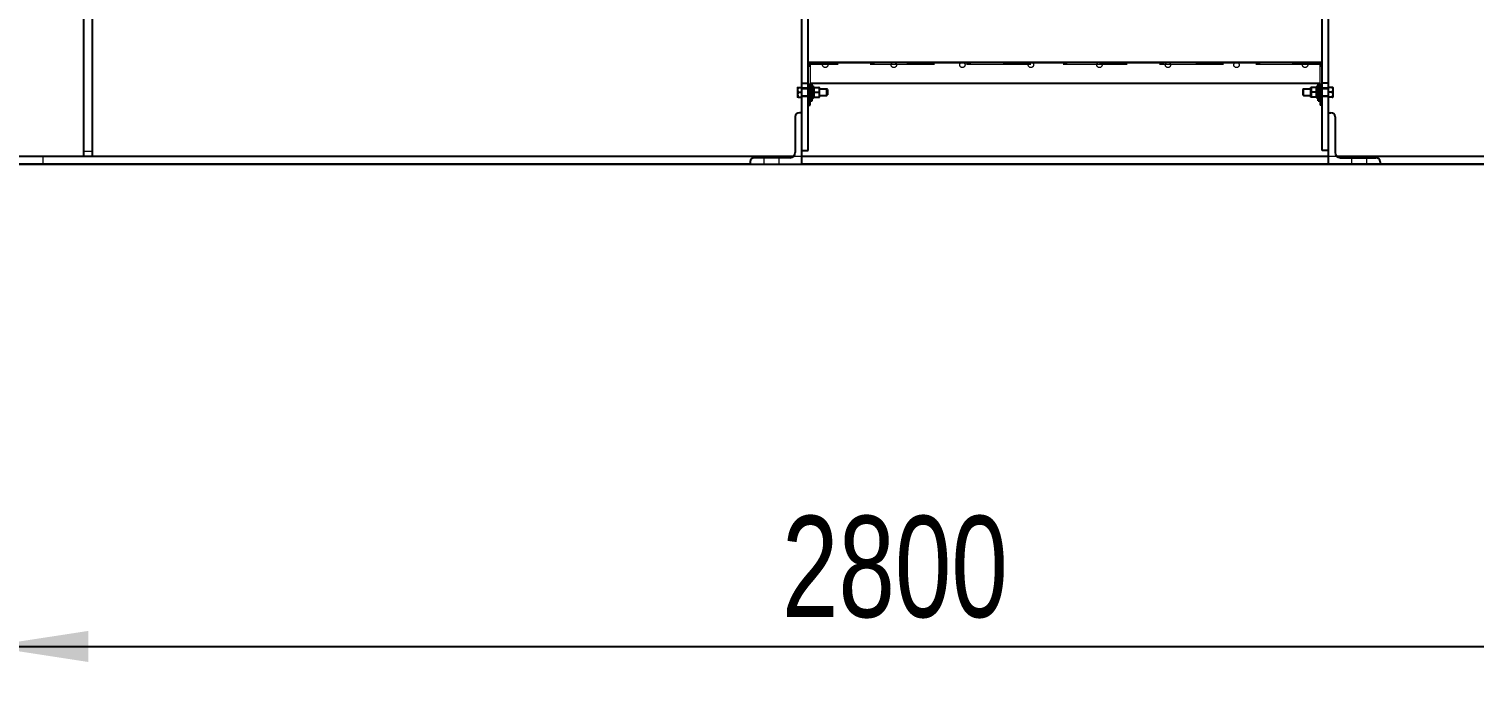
# Model space of a CAD drawing. Header units: millimetres. Extents: x 1293 to 41893, y 1011 to 26911.
# Drawn here: x 12355 to 13783, y 4182 to 4842 of the extents above; entities that cross this region are included whole.
import ezdxf

# ---------------------------------------------------------------- set-up
doc = ezdxf.new("R2010")
doc.units = ezdxf.units.MM
doc.header["$LTSCALE"] = 50
doc.linetypes.add('HIDDEN', pattern=[1.905, 1.27, -0.635])
doc.layers.add('CAPA_1', color=7, linetype='Continuous')
doc.layers.add('STRUC', color=4, linetype='Continuous')
doc.styles.add('SLDTEXTSTYLE0', font='TXT', dxfattribs={"width": 0.75})
doc.dimstyles.new('SLDDIMSTYLE0', dxfattribs={"dimtxt": 100, "dimasz": 100, "dimexe": 0, "dimexo": 0.0625, "dimgap": 25, "dimtad": 2, "dimdec": 0, "dimlfac": 1.5, "dimrnd": 1e-09, "dimzin": 12, "dimdsep": 46, "dimtxsty": 'SLDTEXTSTYLE0', "dimsah": 1, "dimcen": 0.09, "dimadec": 0, "dimazin": 3, "dimtfac": 1, "dimtdec": 0, "dimtofl": 0, "dimtmove": 0, "dimatfit": 3, "dimfxl": 1, "dimfrac": 2, "dimtolj": 1, "dimtzin": 12, "dimarcsym": 0})
doc.dimstyles.new('SLDDIMSTYLE1', dxfattribs={"dimtxt": 100, "dimasz": 100, "dimexe": 0, "dimexo": 0.0625, "dimgap": 25, "dimtad": 2, "dimdec": 4, "dimlfac": 75, "dimzin": 12, "dimdsep": 46, "dimtxsty": 'SLDTEXTSTYLE0', "dimsah": 1, "dimcen": 0.09, "dimadec": 0, "dimazin": 3, "dimtfac": 1, "dimtdec": 0, "dimtofl": 0, "dimtmove": 0, "dimatfit": 3, "dimfxl": 1, "dimfrac": 2, "dimtolj": 1, "dimtzin": 12, "dimarcsym": 0})

# ---------------------------------------------------------------- blocks, each defined once
blk = doc.blocks.new('_D_3')
at = {"layer": 'CAPA_1', "transparency": 16777216}
blk.add_arc((9899.3, 4708.5), 5214.3, 0, 13, dxfattribs=at)
for points in [[(14979.9, 5881.5), (14986.5, 5780.5), (15016.5, 5787.1)], [(15113.6, 4708.5), (15128, 4808.6), (15097.2, 4808.3)]]:
    blk.add_solid(points, dxfattribs=at)
at = {"layer": 'CAPA_1', "transparency": 16777216, "insert": (15196.8, 5413.3), "char_height": 100, "attachment_point": 1, "rotation": 276.5, "style": 'SLDTEXTSTYLE0'}
blk.add_mtext('13°', dxfattribs=at)
blk = doc.blocks.new('_D_5')
at = {"layer": 'CAPA_1', "transparency": 16777216}
for p, q in [((11574.4, 7831.2), (17588.1, 7831.2)), ((17538.1, 7831.2), (17538.1, 4708.5)), ((16485.2, 4708.5), (17588.1, 4708.5))]:
    blk.add_line(p, q, dxfattribs=at)
for points in [[(17538.1, 7831.2), (17522.7, 7731.2), (17553.4, 7731.2)], [(17538.1, 4708.5), (17553.4, 4808.5), (17522.7, 4808.5)]]:
    blk.add_solid(points, dxfattribs=at)
at = {"layer": 'CAPA_1', "transparency": 16777216, "insert": (17409.2, 6122.1), "char_height": 100, "attachment_point": 1, "rotation": 90, "style": 'SLDTEXTSTYLE0'}
blk.add_mtext('4684', dxfattribs=at)
blk = doc.blocks.new('_D_12')
at = {"layer": 'CAPA_1', "transparency": 16777216}
for p, q in [((12313.2, 4716.7), (12313.2, 4182.2)), ((14179.9, 4716.7), (14179.9, 4182.2)), ((12313.2, 4232.2), (14179.9, 4232.2))]:
    blk.add_line(p, q, dxfattribs=at)
for points in [[(12313.2, 4232.2), (12413.2, 4216.8), (12413.2, 4247.5)], [(14179.9, 4232.2), (14079.9, 4247.5), (14079.9, 4216.8)]]:
    blk.add_solid(points, dxfattribs=at)
at = {"layer": 'CAPA_1', "transparency": 16777216, "insert": (13098.8, 4361.1), "char_height": 100, "attachment_point": 1, "style": 'SLDTEXTSTYLE0'}
blk.add_mtext('2800', dxfattribs=at)

msp = doc.modelspace()

# ---------------------------------------------------------------- linework, layer by layer
at = {"color": 7, "linetype": 'Continuous', "lineweight": 25}
for p, q in [((13118.2601497, 4708.4843575), (13118.2601497, 6351.8262403)), ((13124.6101497, 4721.8176909), (13124.6101497, 6351.8262403)), ((13632.6101497, 4721.8176909), (13632.6101497, 6351.8262403)), ((13638.9601497, 4708.4843575), (13638.9601497, 6351.8262403)), ((13124.6101497, 4809.135977), (13632.6168163, 4809.135977)), ((13126.7301497, 4804.5813104), (13126.7301497, 4809.135977)), ((13630.4968163, 4809.135977), (13630.4968163, 4804.5813104)), ((13118.2601497, 4788.4843575), (13124.6101497, 4788.4843575)), ((13126.7301497, 4766.8026437), (13126.7301497, 4787.9693104)), ((13630.4968163, 4787.9693104), (13126.7301497, 4787.9693104)), ((13128.4201497, 4771.035977), (13128.4201497, 4787.9693104)), ((13128.9493163, 4785.255977), (13128.4201497, 4784.7268104)), ((13128.4201497, 4784.7266484), (13128.9493163, 4785.2557987)), ((13129.5843163, 4785.255977), (13128.9493163, 4785.255977)), ((13128.9493163, 4785.2557987), (13128.9493163, 4773.7493104)), ((13129.5843163, 4785.2557987), (13128.9493163, 4785.2557987)), ((13130.113483, 4784.7268104), (13129.5843163, 4785.255977)), ((13129.5843163, 4773.7493104), (13129.5843163, 4785.2557987)), ((13129.5843163, 4785.2557987), (13130.113483, 4784.7266484)), ((13130.113483, 4784.7268104), (13130.113483, 4774.278477)), ((13627.1068163, 4784.7268104), (13627.635983, 4785.255977)), ((13627.635983, 4785.2557987), (13627.1068163, 4784.7266484)), ((13627.1068163, 4784.7268104), (13627.1068163, 4774.278477)), ((13627.635983, 4785.255977), (13628.270983, 4785.255977)), ((13627.635983, 4773.7493104), (13627.635983, 4785.2557987)), ((13627.635983, 4785.2557987), (13628.270983, 4785.2557987)), ((13628.270983, 4785.255977), (13628.8001497, 4784.7268104)), ((13628.270983, 4785.2557987), (13628.270983, 4773.7493104)), ((13628.8001497, 4784.7266484), (13628.270983, 4785.2557987)), ((13628.8001497, 4771.035977), (13628.8001497, 4787.9693104)), ((13630.493483, 4771.035977), (13630.493483, 4787.9693104)), ((13630.4968163, 4787.9693104), (13630.4968163, 4766.8026437)), ((13638.9601497, 4788.4843575), (13632.6101497, 4788.4843575)), ((13114.1684819, 4784.2651437), (13114.0268163, 4784.0197717)), ((13114.0268163, 4784.0197717), (13114.0268163, 4774.9855157)), ((13114.0268163, 4774.9855157), (13114.1684819, 4774.7401437)), ((13114.5938513, 4784.2651437), (13118.2601497, 4784.2651437)), ((13114.5938513, 4779.5026437), (13118.2601497, 4779.5026437)), ((13114.5938513, 4774.7401437), (13118.2601497, 4774.7401437)), ((13124.6101497, 4776.8026437), (13126.7301497, 4776.8026437)), ((13126.7301497, 4771.035977), (13128.4201497, 4771.035977)), ((13128.4201497, 4774.278477), (13128.9493163, 4773.7493104)), ((13128.9493163, 4773.7493104), (13129.5843163, 4773.7493104)), ((13129.5843163, 4773.7493104), (13130.113483, 4774.278477)), ((13130.1383599, 4784.2651437), (13130.113483, 4784.2220557)), ((13130.562557, 4784.2651437), (13135.220659, 4784.2651437)), ((13130.562557, 4774.7401437), (13135.220659, 4774.7401437)), ((13130.5660802, 4779.5026437), (13135.2171358, 4779.5026437)), ((13135.6448561, 4774.7401437), (13135.669733, 4774.7832317)), ((13135.669733, 4774.7832317), (13135.669733, 4784.2220557)), ((13143.130983, 4782.6776437), (13135.669733, 4782.6776437)), ((13135.669733, 4776.3276437), (13143.130983, 4776.3276437)), ((13143.6601497, 4782.148477), (13143.130983, 4782.6776437)), ((13143.130983, 4776.3276437), (13143.130983, 4782.6776437)), ((13143.130983, 4776.3276437), (13143.6601497, 4776.8568104)), ((13143.6601497, 4782.148477), (13143.6601497, 4776.8568104)), ((13614.0893163, 4782.6776437), (13613.5601497, 4782.148477)), ((13613.5601497, 4782.148477), (13613.5601497, 4776.8568104)), ((13613.5601497, 4776.8568104), (13614.0893163, 4776.3276437)), ((13621.5505663, 4782.6776437), (13614.0893163, 4782.6776437)), ((13614.0893163, 4776.3276437), (13614.0893163, 4782.6776437)), ((13614.0893163, 4776.3276437), (13621.5505663, 4776.3276437)), ((13621.5754432, 4784.2651437), (13621.5505663, 4784.2220557)), ((13621.5505663, 4774.7832317), (13621.5505663, 4784.2220557)), ((13626.6577424, 4784.2651437), (13621.9996403, 4784.2651437)), ((13626.6577424, 4774.7401437), (13621.9996403, 4774.7401437)), ((13626.6542191, 4779.5026437), (13622.0031635, 4779.5026437)), ((13627.0819395, 4774.7401437), (13627.1068163, 4774.7832317)), ((13627.1068163, 4774.278477), (13627.635983, 4773.7493104)), ((13627.635983, 4773.7493104), (13628.270983, 4773.7493104)), ((13628.270983, 4773.7493104), (13628.8001497, 4774.278477)), ((13628.8001497, 4771.035977), (13630.493483, 4771.035977)), ((13630.4968163, 4782.6776437), (13630.493483, 4782.6776437)), ((13630.493483, 4776.3276437), (13630.4968163, 4776.3276437)), ((13632.6101497, 4776.8026437), (13630.4968163, 4776.8026437)), ((13642.6264481, 4784.2651437), (13638.9601497, 4784.2651437)), ((13642.6264481, 4779.5026437), (13638.9601497, 4779.5026437)), ((13642.6264481, 4774.7401437), (13638.9601497, 4774.7401437)), ((13643.193483, 4784.0197717), (13643.0518174, 4784.2651437)), ((13643.0518174, 4774.7401437), (13643.193483, 4774.9855157)), ((13643.193483, 4784.0197717), (13643.193483, 4774.9855157)), ((13118.2601497, 4759.2843575), (13116.1400963, 4759.2843575)), ((13124.6101497, 4766.8026437), (13126.7301497, 4766.8026437)), ((13632.6101497, 4766.8026437), (13630.4968163, 4766.8026437)), ((13638.9601497, 4759.2843575), (13641.080203, 4759.2843575)), ((13111.9101497, 4755.0544109), (13111.9101497, 4720.1260242)), ((13645.3101497, 4755.0544109), (13645.3101497, 4720.1260242)), ((13106.618483, 4714.8343575), (13071.6900963, 4714.8343575)), ((13118.2601497, 4721.8176909), (13124.6101497, 4721.8176909)), ((13638.9601497, 4721.8176909), (13632.6101497, 4721.8176909)), ((13650.6018163, 4714.8343575), (13685.530203, 4714.8343575)), ((13067.4601497, 4710.6044109), (13067.4601497, 4708.4843575)), ((13067.4601497, 4708.4843575), (13118.2601497, 4708.4843575)), ((13689.7601497, 4708.4843575), (13638.9601497, 4708.4843575)), ((13689.7601497, 4710.6044109), (13689.7601497, 4708.4843575))]:
    msp.add_line(p, q, dxfattribs=at)
at = {"color": 1, "linetype": 'HIDDEN', "lineweight": 18}
for p, q in [((13126.7301497, 4808.6068104), (13630.4968163, 4808.6068104)), ((13630.4968163, 4806.8586437), (13126.7301497, 4806.8586437)), ((13126.7301497, 4804.5813104), (13126.7301497, 4787.9693104)), ((13630.4968163, 4787.9693104), (13630.4968163, 4804.5813104)), ((13632.6168163, 4809.135977), (13632.6168163, 4766.8026437)), ((13126.7268163, 4771.035977), (13126.7268163, 4787.9693104)), ((13126.7301497, 4787.9693104), (13126.7268163, 4787.9693104)), ((13126.7301497, 4783.735977), (13118.2601497, 4783.735977)), ((13130.113483, 4782.6776437), (13118.2601497, 4782.6776437)), ((13118.2601497, 4776.3276437), (13130.113483, 4776.3276437)), ((13118.2601497, 4775.2693104), (13126.7301497, 4775.2693104)), ((13128.4201497, 4782.7623104), (13126.7268163, 4782.7623104)), ((13126.7268163, 4776.242977), (13128.4201497, 4776.242977)), ((13126.7268163, 4771.035977), (13126.7301497, 4771.035977)), ((13128.4201497, 4783.3451437), (13128.9493163, 4782.815977)), ((13128.9493163, 4782.8158743), (13128.4201497, 4783.3450246)), ((13128.4201497, 4775.6601437), (13128.9493163, 4776.1893104)), ((13128.9493163, 4782.815977), (13129.5843163, 4782.815977)), ((13128.9493163, 4782.8158743), (13129.5843163, 4782.8158743)), ((13128.9493163, 4776.1893104), (13129.5843163, 4776.1893104)), ((13129.5843163, 4782.815977), (13130.113483, 4783.3451437)), ((13130.113483, 4783.3450246), (13129.5843163, 4782.8158743)), ((13129.5843163, 4776.1893104), (13130.113483, 4775.6601437)), ((13135.669733, 4774.7832317), (13135.669733, 4784.2220557)), ((13627.635983, 4782.815977), (13627.1068163, 4783.3451437)), ((13627.1068163, 4783.3450246), (13627.635983, 4782.8158743)), ((13630.493483, 4782.6776437), (13627.1068163, 4782.6776437)), ((13627.1068163, 4776.3276437), (13630.493483, 4776.3276437)), ((13627.1068163, 4775.6601437), (13627.635983, 4776.1893104)), ((13628.270983, 4782.815977), (13627.635983, 4782.815977)), ((13628.270983, 4782.8158743), (13627.635983, 4782.8158743)), ((13627.635983, 4776.1893104), (13628.270983, 4776.1893104)), ((13628.8001497, 4783.3451437), (13628.270983, 4782.815977)), ((13628.270983, 4782.8158743), (13628.8001497, 4783.3450246)), ((13628.270983, 4776.1893104), (13628.8001497, 4775.6601437)), ((13630.493483, 4782.7623104), (13628.8001497, 4782.7623104)), ((13628.8001497, 4776.242977), (13630.493483, 4776.242977)), ((13638.9601497, 4783.735977), (13630.4968163, 4783.735977)), ((13638.9601497, 4782.6776437), (13630.4968163, 4782.6776437)), ((13630.4968163, 4776.3276437), (13638.9601497, 4776.3276437)), ((13630.4968163, 4775.2693104), (13638.9601497, 4775.2693104)), ((13632.6168163, 4776.8026437), (13632.6101497, 4776.8026437)), ((13632.6168163, 4766.8026437), (13632.6101497, 4766.8026437)), ((13080.8518163, 4714.8343575), (13080.8518163, 4708.4843575)), ((13095.668483, 4714.8343575), (13095.668483, 4708.4843575)), ((13661.5518163, 4714.8343575), (13661.5518163, 4708.4843575)), ((13676.368483, 4714.8343575), (13676.368483, 4708.4843575))]:
    msp.add_line(p, q, dxfattribs=at)
for centre in [(13141.5468163, 4806.4901437), (13209.2801497, 4806.4901437), (13277.013483, 4806.4901437), (13344.7468163, 4806.4901437), (13412.4801497, 4806.4901437), (13480.213483, 4806.4901437), (13547.9468163, 4806.4901437), (13615.6801497, 4806.4901437)]:
    msp.add_circle(centre, 2.6458333, dxfattribs=at)
at = {"color": 7, "linetype": 'Continuous', "lineweight": 25}
for centre, radius, start, end in [((13116.1400963, 4755.0544109), 4.2299467, 90, 180), ((13641.080203, 4755.0544109), 4.2299467, 0, 90), ((13071.6900963, 4710.6044109), 4.2299467, 90, 180), ((13106.618483, 4720.1260242), 5.2916667, 270, 0), ((13650.6018163, 4720.1260242), 5.2916667, 180, 270), ((13685.530203, 4710.6044109), 4.2299467, 0, 90)]:
    msp.add_arc(centre, radius, start, end, dxfattribs=at)
for points, knots in [([(13114.5938513, 4784.2651437), (13114.4719416, 4783.8520394), (13114.2254787, 4783.016873), (13114.0887073, 4781.3960119), (13114.3982515, 4780.2357859), (13114.5938513, 4779.5026437)], [0, 0, 0, 0, 0.2648633469, 0.5354700776, 1, 1, 1, 1]), ([(13114.5938513, 4779.5026437), (13114.4719416, 4779.0895394), (13114.2254787, 4778.254373), (13114.0887073, 4776.6335119), (13114.3982515, 4775.4732859), (13114.5938513, 4774.7401437)], [0, 0, 0, 0, 0.2648633469, 0.5354700776, 1, 1, 1, 1]), ([(13114.5938513, 4774.7401437), (13114.4183156, 4774.7401437), (13114.1768451, 4774.7401437), (13114.1929308, 4774.7401437), (13114.197323, 4774.7401437)], [0, 0, 0, 0, 0.7269449466, 1, 1, 1, 1]), ([(13114.1989585, 4784.2651437), (13114.1939484, 4784.2651437), (13114.1755981, 4784.2651437), (13114.4177863, 4784.2651437), (13114.5938513, 4784.2651437)], [0, 0, 0, 0, 0.2730240829, 1, 1, 1, 1]), ([(13130.562557, 4774.7401437), (13130.4408462, 4775.1528269), (13130.194783, 4775.9871501), (13130.0587511, 4777.6080884), (13130.3695288, 4778.7686478), (13130.5660802, 4779.5026437)], [0, 0, 0, 0, 0.2645663682, 0.5348749116, 1, 1, 1, 1]), ([(13130.5660802, 4779.5026437), (13130.4437711, 4779.9156731), (13130.1965057, 4780.7506716), (13130.057968, 4782.3714651), (13130.3671675, 4783.531864), (13130.562557, 4784.2651437)], [0, 0, 0, 0, 0.2648580026, 0.535448761, 1, 1, 1, 1]), ([(13130.562557, 4784.2651437), (13130.3862107, 4784.2651437), (13130.1452311, 4784.2651437), (13130.1627035, 4784.2651437), (13130.1673898, 4784.2651437)], [0, 0, 0, 0, 0.7317895733, 1, 1, 1, 1]), ([(13130.1689931, 4774.7401437), (13130.1637002, 4774.7401437), (13130.1439668, 4774.7401437), (13130.3856777, 4774.7401437), (13130.562557, 4774.7401437)], [0, 0, 0, 0, 0.2682192491, 1, 1, 1, 1]), ([(13135.220659, 4784.2651437), (13135.3423698, 4783.8524605), (13135.588433, 4783.0181373), (13135.7244648, 4781.397199), (13135.4136872, 4780.2366396), (13135.2171358, 4779.5026437)], [0, 0, 0, 0, 0.2645663682, 0.5348749116, 1, 1, 1, 1]), ([(13135.2171358, 4779.5026437), (13135.3394449, 4779.0896143), (13135.5867103, 4778.2546157), (13135.725248, 4776.6338223), (13135.4160485, 4775.4734234), (13135.220659, 4774.7401437)], [0, 0, 0, 0, 0.2648580026, 0.535448761, 1, 1, 1, 1]), ([(13135.6142229, 4784.2651437), (13135.6195158, 4784.2651437), (13135.6392492, 4784.2651437), (13135.3975383, 4784.2651437), (13135.220659, 4784.2651437)], [0, 0, 0, 0, 0.2682192491, 1, 1, 1, 1]), ([(13135.220659, 4774.7401437), (13135.3970053, 4774.7401437), (13135.6379849, 4774.7401437), (13135.6205125, 4774.7401437), (13135.6158262, 4774.7401437)], [0, 0, 0, 0, 0.7317895733, 1, 1, 1, 1]), ([(13621.9996403, 4784.2651437), (13621.8779295, 4783.8524605), (13621.6318664, 4783.0181373), (13621.4958345, 4781.397199), (13621.8066122, 4780.2366396), (13622.0031635, 4779.5026437)], [0, 0, 0, 0, 0.2645663682, 0.5348749116, 1, 1, 1, 1]), ([(13622.0031635, 4779.5026437), (13621.8808545, 4779.0896143), (13621.633589, 4778.2546157), (13621.4950514, 4776.6338223), (13621.8042508, 4775.4734234), (13621.9996403, 4774.7401437)], [0, 0, 0, 0, 0.2648580026, 0.535448761, 1, 1, 1, 1]), ([(13621.9996403, 4774.7401437), (13621.8232965, 4774.7401437), (13621.5823073, 4774.7401437), (13621.5997841, 4774.7401437), (13621.6044722, 4774.7401437)], [0, 0, 0, 0, 0.7317498631, 1, 1, 1, 1]), ([(13621.6060768, 4784.2651437), (13621.6007852, 4784.2651437), (13621.5810548, 4784.2651437), (13621.8227593, 4784.2651437), (13621.9996403, 4784.2651437)], [0, 0, 0, 0, 0.2681935823, 1, 1, 1, 1]), ([(13626.6542191, 4779.5026437), (13626.7765282, 4779.9156731), (13627.0237936, 4780.7506716), (13627.1623313, 4782.3714651), (13626.8531318, 4783.531864), (13626.6577424, 4784.2651437)], [0, 0, 0, 0, 0.2648580026, 0.535448761, 1, 1, 1, 1]), ([(13626.6577424, 4774.7401437), (13626.7794531, 4775.1528269), (13627.0255163, 4775.9871501), (13627.1615482, 4777.6080884), (13626.8507705, 4778.7686478), (13626.6542191, 4779.5026437)], [0, 0, 0, 0, 0.2645663682, 0.5348749116, 1, 1, 1, 1]), ([(13626.6577424, 4784.2651437), (13626.8340862, 4784.2651437), (13627.0750754, 4784.2651437), (13627.0575986, 4784.2651437), (13627.0529105, 4784.2651437)], [0, 0, 0, 0, 0.7317498631, 1, 1, 1, 1]), ([(13627.0513059, 4774.7401437), (13627.0565975, 4774.7401437), (13627.0763279, 4774.7401437), (13626.8346233, 4774.7401437), (13626.6577424, 4774.7401437)], [0, 0, 0, 0, 0.2681935823, 1, 1, 1, 1]), ([(13642.6264481, 4784.2651437), (13642.7483577, 4783.8520394), (13642.9948207, 4783.016873), (13643.1315921, 4781.3960119), (13642.8220478, 4780.2357859), (13642.6264481, 4779.5026437)], [0, 0, 0, 0, 0.2648633469, 0.5354700776, 1, 1, 1, 1]), ([(13643.0213408, 4784.2651437), (13643.0263509, 4784.2651437), (13643.0447012, 4784.2651437), (13642.802513, 4784.2651437), (13642.6264481, 4784.2651437)], [0, 0, 0, 0, 0.2730240829, 1, 1, 1, 1]), ([(13642.6264481, 4779.5026437), (13642.7483577, 4779.0895394), (13642.9948207, 4778.254373), (13643.1315921, 4776.6335119), (13642.8220478, 4775.4732859), (13642.6264481, 4774.7401437)], [0, 0, 0, 0, 0.2648633469, 0.5354700776, 1, 1, 1, 1]), ([(13642.6264481, 4774.7401437), (13642.8019838, 4774.7401437), (13643.0434542, 4774.7401437), (13643.0273686, 4774.7401437), (13643.0229763, 4774.7401437)], [0, 0, 0, 0, 0.7269449466, 1, 1, 1, 1])]:
    msp.add_open_spline(points, degree=3, knots=knots, dxfattribs=at)
at = {"layer": 'CAPA_1'}
msp.add_line((6449.8953906, 4708.4929069), (16421.6646746, 4708.4929069), dxfattribs=at)
at = {"layer": 'STRUC', "linetype": 'Continuous', "lineweight": 25}
for p, q in [((12408.7868163, 4715.9435736), (12408.7868163, 4909.9995736)), ((12417.253483, 4715.9435736), (12417.253483, 4909.9995736)), ((13109.8602176, 4715.9435736), (7714.393483, 4715.9435736)), ((13638.9601497, 4715.9435736), (13118.2601497, 4715.9435736)), ((14187.7268163, 4715.9435736), (13647.3600817, 4715.9435736)), ((13067.4601497, 4708.4929069), (7714.393483, 4708.4929069)), ((13638.9601497, 4708.4929069), (13118.2601497, 4708.4929069)), ((14187.7268163, 4708.4929069), (13689.7601497, 4708.4929069))]:
    msp.add_line(p, q, dxfattribs=at)
at = {"layer": 'STRUC', "linetype": 'HIDDEN', "lineweight": 18}
for p, q in [((12368.449483, 4708.4929069), (12368.449483, 4715.9435736)), ((12417.253483, 4721.0235736), (12408.7868163, 4721.0235736)), ((13118.2601497, 4715.9435736), (13109.8602176, 4715.9435736)), ((13647.3600817, 4715.9435736), (13638.9601497, 4715.9435736)), ((13118.2601497, 4708.4929069), (13067.4601497, 4708.4929069)), ((13689.7601497, 4708.4929069), (13638.9601497, 4708.4929069))]:
    msp.add_line(p, q, dxfattribs=at)

# ---------------------------------------------------------------- dimensions: what is measured, and where the dimension line sits
at = {"layer": 'CAPA_1'}
dim = msp.add_linear_dim(base=(17538.0605071, 4708.4929069), p1=(11510.8968592, 7831.1769069), p2=(16421.6646746, 4708.4929069), angle=90, dimstyle='SLDDIMSTYLE0', dxfattribs=at)
dim.commit()
dim.dimension.update_dxf_attribs({"geometry": '_D_5', "text_midpoint": (17538.0605071, 6269.8349069), "dimtype": 160})
dim = msp.add_angular_dim_2l(base=(15080.062669, 5298.7701303), line1=((16421.6646746, 4708.4929069), (6449.8953906, 4708.4929069)), line2=((16705.6180701, 6279.8631045), (11026.6060803, 4968.759879)), dimstyle='SLDDIMSTYLE1', dxfattribs=at)
dim.commit()
dim.dimension.update_dxf_attribs({"geometry": '_D_3', "text_midpoint": (15080.062669, 5298.7701303), "dimtype": 162})
dim = msp.add_linear_dim(base=(14179.9148163, 4232.1614495), p1=(12313.2481497, 4780.1529069), p2=(14179.9148163, 4780.1529069), dimstyle='SLDDIMSTYLE0', dxfattribs=at)
dim.commit()
dim.dimension.update_dxf_attribs({"geometry": '_D_12', "text_midpoint": (13246.581483, 4232.1614495), "dimtype": 160})

doc.saveas('drawing.dxf')
